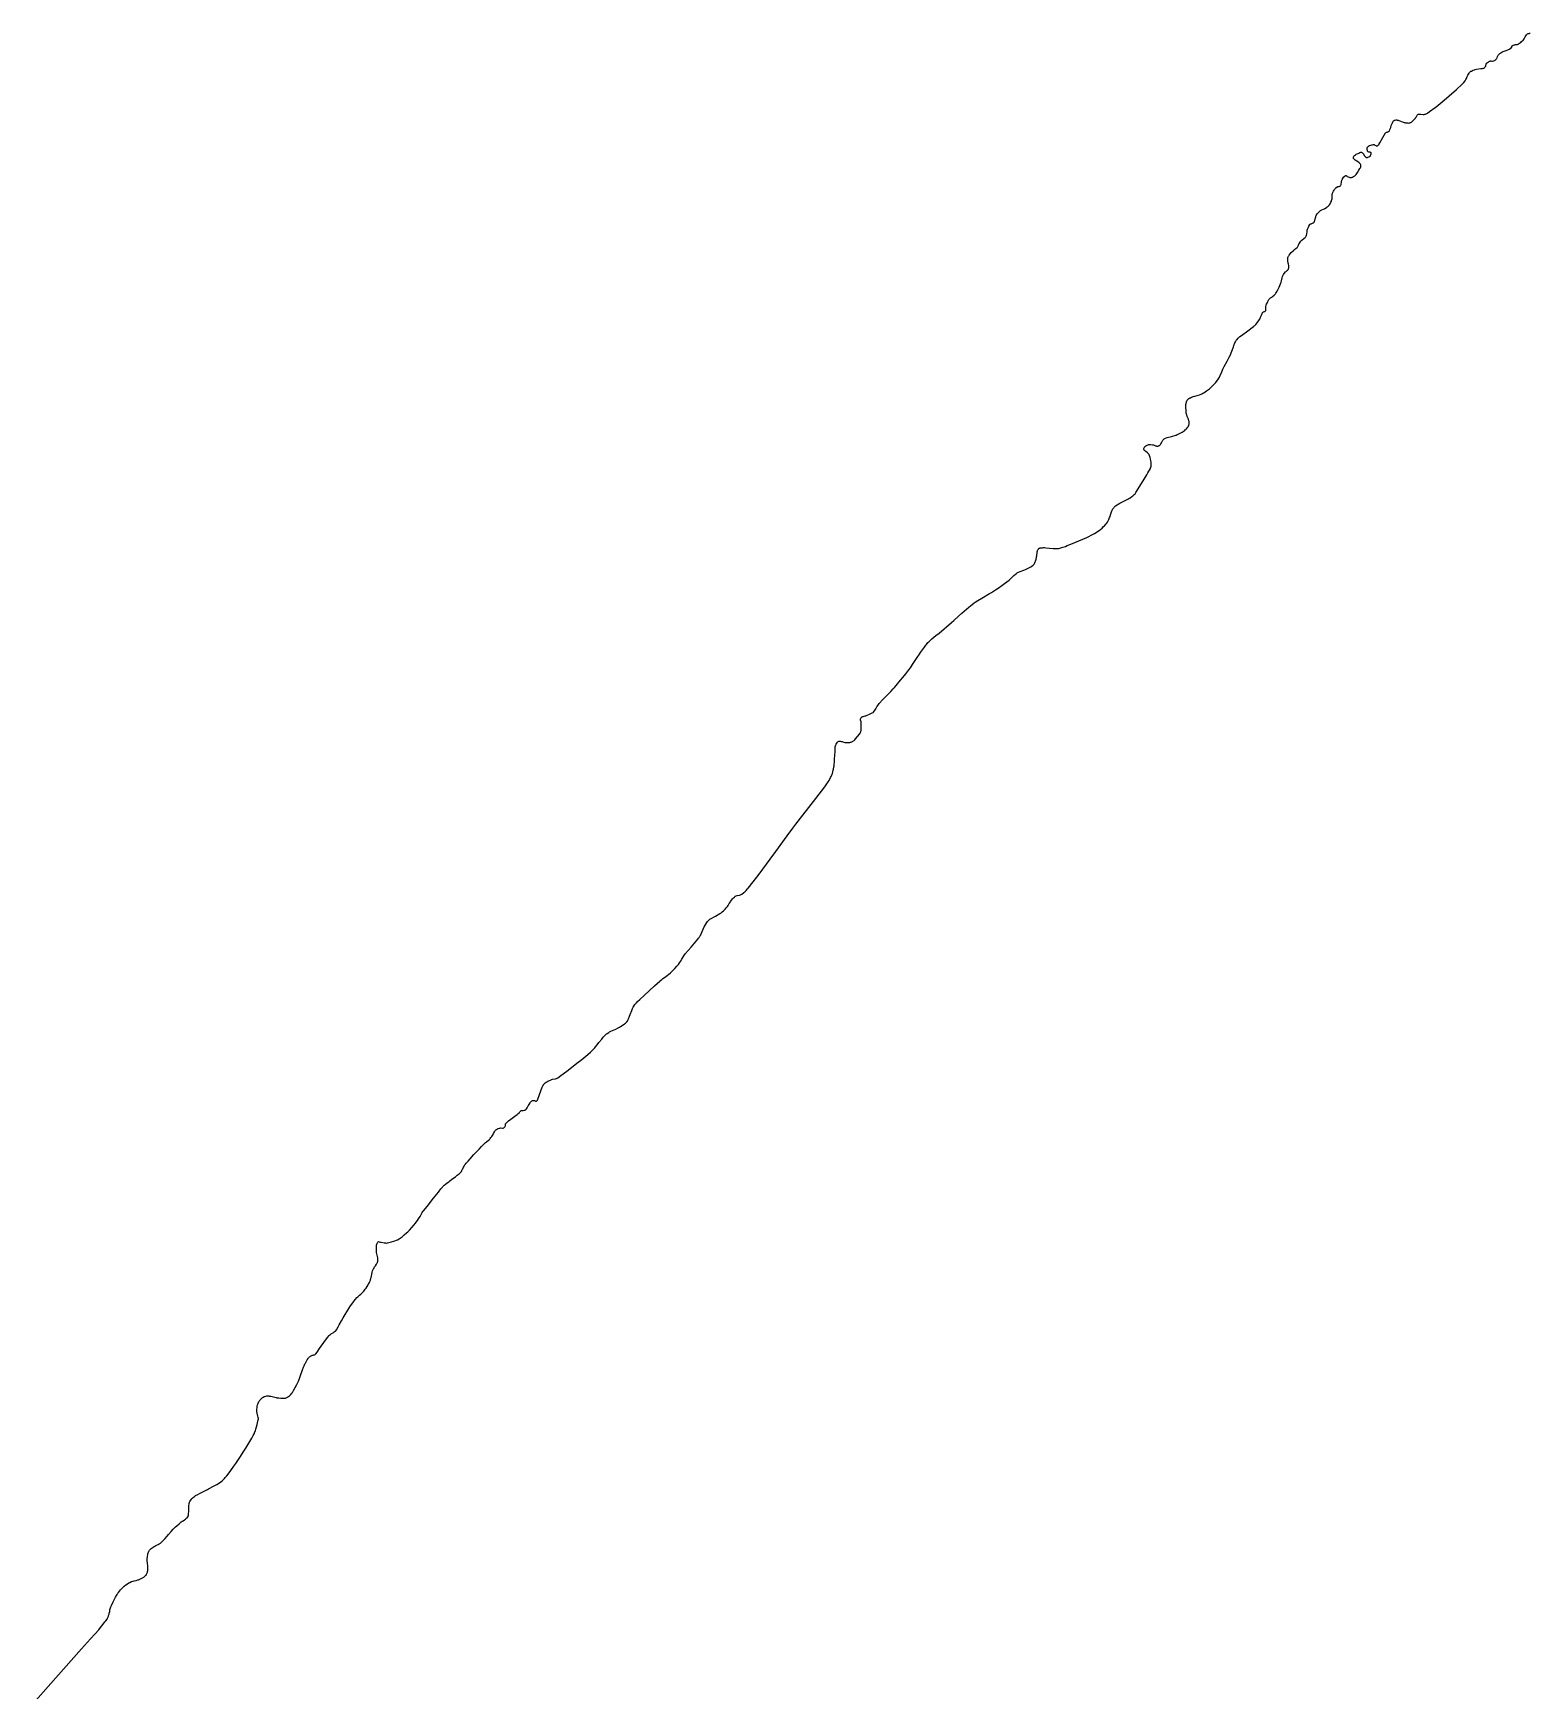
# Model space of a CAD drawing. Header units: millimetres. Extents: x 642261 to 742091, y 6812581 to 6930561.
# Drawn here: x 714146 to 714897, y 6836342 to 6837173 of the extents above; entities that cross this region are included whole.
import ezdxf

# ---------------------------------------------------------------- set-up
doc = ezdxf.new("R2010")
doc.units = ezdxf.units.MM
doc.layers.add('LimiteRegional', color=10, linetype='Continuous')

msp = doc.modelspace()

# ---------------------------------------------------------------- linework, layer by layer
at = {"layer": 'LimiteRegional', "color": 7, "linetype": 'Continuous'}
msp.add_lwpolyline([(714146.481, 6836335.367), (714154.0141, 6836343.878), (714170.767, 6836362.9181), (714172.237, 6836364.5631), (714175.2101, 6836367.8241), (714177.4381, 6836370.2721), (714179.331, 6836372.4071), (714180.254, 6836373.492), (714181.599, 6836375.1561), (714182.463, 6836376.2951), (714182.8821, 6836376.8751), (714183.4961, 6836377.7611), (714183.773, 6836378.217), (714183.933, 6836378.5331), (714184.203, 6836379.1851), (714184.316, 6836379.5211), (714184.5101, 6836380.2061), (714184.6221, 6836380.672), (714184.822, 6836381.6131), (714184.9701, 6836382.3201), (714185.228, 6836383.3681), (714185.386, 6836383.88), (714185.679, 6836384.6241), (714186.555, 6836386.4621), (714187.017, 6836387.3681), (714187.75, 6836388.7111), (714188.5381, 6836390.0322), (714188.957, 6836390.6851), (714189.2151, 6836391.065), (714189.754, 6836391.7941), (714190.329, 6836392.4871), (714190.735, 6836392.9341), (714191.6041, 6836393.7991), (714192.027, 6836394.1781), (714192.9031, 6836394.8741), (714193.8201, 6836395.4951), (714194.453, 6836395.873), (714194.883, 6836396.1111), (714195.765, 6836396.557), (714196.0121, 6836396.6641), (714196.52, 6836396.8311), (714197.041, 6836396.9531), (714198.101, 6836397.148), (714198.8899, 6836397.3401), (714199.275, 6836397.4771), (714200.663, 6836398.0671), (714201.329, 6836398.4081), (714201.9561, 6836398.8021), (714202.251, 6836399.0261), (714202.619, 6836399.356), (714202.7911, 6836399.537), (714203.033, 6836399.8291), (714203.356, 6836400.3181), (714203.462, 6836400.5161), (714203.64, 6836400.9151), (714203.777, 6836401.3181), (714203.848, 6836401.5891), (714203.9451, 6836402.1371), (714203.983, 6836402.5521), (714203.986, 6836403.3889), (714203.921, 6836404.2331), (714203.709, 6836405.9281), (714203.626, 6836406.772), (714203.6051, 6836407.1902), (714203.6081, 6836407.814), (714203.665, 6836408.43), (714203.719, 6836408.735), (714204.025, 6836410.3962), (714204.162, 6836410.9421), (714204.249, 6836411.211), (714204.468, 6836411.7391), (714204.606, 6836411.9961), (714204.855, 6836412.371), (714205.072, 6836412.637), (714205.222, 6836412.8001), (714205.538, 6836413.0961), (714206.041, 6836413.484), (714207.1081, 6836414.1781), (714207.381, 6836414.3461), (714207.948, 6836414.6462), (714208.335, 6836414.8301), (714209.114, 6836415.1871), (714209.685, 6836415.472), (714210.2281, 6836415.795), (714210.485, 6836415.9781), (714210.8461, 6836416.2861), (714211.816, 6836417.2671), (714212.439, 6836417.9411), (714213.656, 6836419.3152), (714214.3279, 6836420.0971), (714215.6549, 6836421.6751), (714216.681, 6836422.834), (714217.0731, 6836423.2421), (714217.8891, 6836424.0251), (714218.45, 6836424.529), (714219.5909, 6836425.5161), (714220.443, 6836426.256), (714220.694, 6836426.4631), (714221.226, 6836426.834), (714221.596, 6836427.0601), (714222.345, 6836427.506), (714222.8891, 6836427.869), (714223.3961, 6836428.29), (714223.629, 6836428.5319), (714223.945, 6836428.9441), (714224.095, 6836429.2091), (714224.171, 6836429.39), (714224.279, 6836429.76), (714224.339, 6836430.139), (714224.394, 6836430.908), (714224.445, 6836431.4821), (714224.484, 6836431.827), (714224.521, 6836432.52), (714224.526, 6836432.984), (714224.526, 6836433.9141), (714224.5481, 6836434.6099), (714224.619, 6836435.3021), (714224.6819, 6836435.6471), (714224.82, 6836436.1601), (714224.8941, 6836436.367), (714225.068, 6836436.7661), (714225.276, 6836437.1441), (714225.431, 6836437.386), (714225.7799, 6836437.8451), (714226.071, 6836438.169), (714226.277, 6836438.3749), (714226.715, 6836438.767), (714227.421, 6836439.3061), (714227.9141, 6836439.6362), (714228.9239, 6836440.233), (714230.1371, 6836440.875), (714232.5831, 6836442.0751), (714233.7981, 6836442.6871), (714234.4001, 6836443.0071), (714237.1431, 6836444.4841), (714238.496, 6836445.2571), (714239.82, 6836446.0961), (714240.4661, 6836446.55), (714241.139, 6836447.0762), (714241.5661, 6836447.4481), (714242.377, 6836448.233), (714242.762, 6836448.6451), (714243.5001, 6836449.499), (714244.2031, 6836450.3851), (714245.544, 6836452.2081), (714247.054, 6836454.34), (714248.041, 6836455.77), (714249.9801, 6836458.6591), (714252.0511, 6836461.867), (714253.0579, 6836463.4791), (714254.541, 6836465.927), (714255.998, 6836468.43), (714256.72, 6836469.7091), (714257.161, 6836470.5531), (714257.4261, 6836471.1241), (714257.897, 6836472.2841), (714258.105, 6836472.8731), (714258.473, 6836474.0611), (714258.786, 6836475.2611), (714258.971, 6836476.0649), (714259.294, 6836477.674), (714259.338, 6836478.0419), (714259.3421, 6836478.287), (714259.301, 6836478.7811), (714259.145, 6836479.5261), (714258.7131, 6836481.023), (714258.554, 6836481.7711), (714258.5151, 6836482.1451), (714258.511, 6836482.517), (714258.5251, 6836482.702), (714258.693, 6836483.939), (714258.814, 6836484.544), (714258.9701, 6836485.1411), (714259.063, 6836485.4361), (714259.2879, 6836486.0181), (714259.421, 6836486.3051), (714259.6481, 6836486.731), (714260.01, 6836487.2901), (714260.2191, 6836487.5651), (714260.568, 6836487.9721), (714261.183, 6836488.57), (714261.553, 6836488.862), (714261.8001, 6836489.024), (714262.297, 6836489.275), (714262.547, 6836489.3681), (714263.049, 6836489.4991), (714263.553, 6836489.567), (714263.8911, 6836489.5851), (714264.572, 6836489.575), (714264.9111, 6836489.547), (714265.59, 6836489.44), (714266.269, 6836489.282), (714267.627, 6836488.9141), (714268.307, 6836488.7541), (714268.646, 6836488.6911), (714269.156, 6836488.6261), (714269.643, 6836488.5761), (714270.6321, 6836488.4611), (714271.379, 6836488.405), (714272.1261, 6836488.414), (714272.498, 6836488.4541), (714272.991, 6836488.554), (714273.235, 6836488.6269), (714273.599, 6836488.77), (714273.9591, 6836488.9561), (714274.137, 6836489.0661), (714274.4029, 6836489.249), (714274.895, 6836489.6311), (714275.339, 6836490.036), (714275.61, 6836490.317), (714276.104, 6836490.9021), (714276.4361, 6836491.3601), (714276.643, 6836491.672), (714277.0269, 6836492.3121), (714278.61, 6836495.311), (714279.134, 6836496.3101), (714279.4501, 6836496.991), (714280.0161, 6836498.379), (714280.522, 6836499.791), (714281.477, 6836502.6371), (714281.987, 6836504.044), (714282.2651, 6836504.738), (714282.666, 6836505.6481), (714282.8821, 6836506.0971), (714283.231, 6836506.7589), (714283.813, 6836507.7251), (714284.247, 6836508.3491), (714284.479, 6836508.6551), (714284.847, 6836509.1041), (714284.9621, 6836509.2261), (714285.216, 6836509.4331), (714285.492, 6836509.6051), (714286.074, 6836509.9031), (714286.222, 6836509.9681), (714286.538, 6836510.063), (714286.759, 6836510.109), (714287.204, 6836510.191), (714287.522, 6836510.271), (714287.81, 6836510.3941), (714287.937, 6836510.48), (714288.102, 6836510.6451), (714288.7661, 6836511.5351), (714290.0421, 6836513.3421), (714293.019, 6836517.58), (714293.6161, 6836518.377), (714294.033, 6836518.894), (714294.891, 6836519.9081), (714295.119, 6836520.147), (714295.283, 6836520.2949), (714295.6351, 6836520.5681), (714296.01, 6836520.818), (714296.788, 6836521.287), (714297.3589, 6836521.6501), (714297.8811, 6836522.0571), (714298.114, 6836522.287), (714298.415, 6836522.6771), (714299.3231, 6836524.174), (714299.897, 6836525.1891), (714301.019, 6836527.2341), (714301.877, 6836528.757), (714302.324, 6836529.5071), (714304.236, 6836532.6261), (714305.206, 6836534.1791), (714306.0509, 6836535.4521), (714306.642, 6836536.2811), (714307.8651, 6836537.91), (714308.142, 6836538.2511), (714308.7439, 6836538.8891), (714309.172, 6836539.2911), (714310.059, 6836540.0651), (714310.7301, 6836540.6441), (714311.38, 6836541.2461), (714311.692, 6836541.5621), (714312.134, 6836542.0621), (714312.937, 6836543.0851), (714313.318, 6836543.6081), (714313.8611, 6836544.4121), (714314.3621, 6836545.2381), (714314.594, 6836545.661), (714315.018, 6836546.5271), (714315.209, 6836546.9701), (714315.464, 6836547.6501), (714315.601, 6836548.0793), (714315.691, 6836548.361), (714316.08, 6836549.7961), (714316.208, 6836550.4271), (714316.414, 6836551.704), (714316.585, 6836552.3221), (714316.708, 6836552.6201), (714317.0319, 6836553.232), (714317.748, 6836554.408), (714318.002, 6836554.82), (714318.518, 6836555.6331), (714318.893, 6836556.277), (714319.014, 6836556.5391), (714319.077, 6836556.718), (714319.164, 6836557.086), (714319.215, 6836557.6511), (714319.21, 6836558.0301), (714319.145, 6836558.7791), (714319.039, 6836559.4571), (714318.7419, 6836560.8122), (714318.612, 6836561.4901), (714318.566, 6836561.8312), (714318.493, 6836562.6561), (714318.4679, 6836563.21), (714318.468, 6836564.319), (714318.523, 6836564.922), (714318.58, 6836565.2191), (714318.702, 6836565.6621), (714318.874, 6836566.1021), (714318.978, 6836566.3231), (714319.197, 6836566.698), (714319.335, 6836566.8461), (714319.541, 6836566.9261), (714319.88, 6836566.881), (714320.471, 6836566.739), (714320.916, 6836566.6361), (714322.335, 6836566.352), (714323.045, 6836566.247), (714323.389, 6836566.2271), (714323.618, 6836566.2321), (714324.076, 6836566.28), (714324.763, 6836566.422), (714326.138, 6836566.805), (714327.242, 6836567.1161), (714327.781, 6836567.295), (714328.577, 6836567.622), (714329.051, 6836567.855), (714329.961, 6836568.369), (714330.826, 6836568.9442), (714331.381, 6836569.359), (714331.743, 6836569.649), (714332.449, 6836570.262), (714333.606, 6836571.3421), (714334.169, 6836571.89), (714334.9961, 6836572.7231), (714336.197, 6836574.004), (714337.355, 6836575.331), (714337.919, 6836576.0151), (714339.1, 6836577.544), (714339.662, 6836578.325), (714340.471, 6836579.5221), (714340.829, 6836580.1521), (714341.456, 6836581.467), (714341.8149, 6836582.095), (714342.025, 6836582.3901), (714343.895, 6836584.6151), (714347.136, 6836588.704), (714349.535, 6836591.7411), (714350.859, 6836593.4211), (714351.534, 6836594.252), (714351.846, 6836594.601), (714352.065, 6836594.823), (714352.527, 6836595.2431), (714353.012, 6836595.6401), (714354.011, 6836596.4031), (714354.749, 6836596.986), (714355.208, 6836597.357), (714356.148, 6836598.0711), (714356.786, 6836598.533), (714358.065, 6836599.453), (714359.01, 6836600.163), (714359.926, 6836600.914), (714360.368, 6836601.312), (714361.006, 6836601.943), (714361.168, 6836602.166), (714361.248, 6836602.3311), (714361.378, 6836602.68), (714361.541, 6836603.0632), (714361.747, 6836603.4501), (714362.153, 6836604.23), (714362.474, 6836604.8051), (714362.83, 6836605.359), (714363.027, 6836605.624), (714363.487, 6836606.1971), (714364.4329, 6836607.311), (714365.407, 6836608.396), (714367.393, 6836610.535), (714369.927, 6836613.238), (714371.205, 6836614.578), (714373.136, 6836616.571), (714373.6, 6836616.987), (714374.603, 6836617.736), (714375.084, 6836618.137), (714375.306, 6836618.359), (714375.516, 6836618.5971), (714375.906, 6836619.094), (714376.266, 6836619.6122), (714376.952, 6836620.67), (714377.189, 6836621.0861), (714377.6, 6836621.9531), (714377.846, 6836622.378), (714377.995, 6836622.5821), (714378.202, 6836622.813), (714378.352, 6836622.9491), (714378.676, 6836623.184), (714379.209, 6836623.4631), (714379.583, 6836623.614), (714380.341, 6836623.8741), (714380.478, 6836623.908), (714380.76, 6836623.923), (714381.64, 6836623.7971), (714381.928, 6836623.7971), (714382.068, 6836623.821), (714382.272, 6836623.8989), (714382.387, 6836623.9671), (714382.589, 6836624.126), (714382.763, 6836624.3141), (714382.866, 6836624.451), (714383.0711, 6836624.796), (714383.144, 6836625.05), (714383.178, 6836625.703), (714383.2376, 6836625.9485), (714383.341, 6836626.1191), (714383.795, 6836626.593), (714384.1101, 6836626.897), (714384.766, 6836627.482), (714385.797, 6836628.311), (714387.929, 6836629.8871), (714388.972, 6836630.6831), (714389.475, 6836631.093), (714390.196, 6836631.7331), (714390.371, 6836631.92), (714390.7, 6836632.3282), (714391.0216, 6836632.6246), (714391.228, 6836632.685), (714391.412, 6836632.671), (714391.8, 6836632.5841), (714392.083, 6836632.5591), (714392.215, 6836632.589), (714392.722, 6836632.79), (714392.97, 6836632.906), (714393.323, 6836633.1131), (714393.637, 6836633.3771), (714393.774, 6836633.5361), (714394.086, 6836633.994), (714394.597, 6836634.94), (714394.995, 6836635.639), (714395.501, 6836636.43), (714395.774, 6836636.813), (714396.09, 6836637.188), (714396.271, 6836637.372), (714396.393, 6836637.4741), (714396.666, 6836637.6221), (714396.962, 6836637.705), (714397.162, 6836637.7291), (714397.541, 6836637.718), (714397.692, 6836637.668), (714397.991, 6836637.4761), (714398.217, 6836637.3661), (714398.504, 6836637.3051), (714398.651, 6836637.303), (714398.796, 6836637.3686), (714399.167, 6836637.8731), (714401.058, 6836643.013), (714401.416, 6836643.9231), (714401.617, 6836644.3681), (714401.958, 6836645.0189), (714402.365, 6836645.6511), (714402.599, 6836645.959), (714402.907, 6836646.304), (714403.128, 6836646.5111), (714403.599, 6836646.8781), (714403.848, 6836647.041), (714404.366, 6836647.3332), (714404.904, 6836647.5921), (714406.008, 6836648.0609), (714406.253, 6836648.1521), (714406.761, 6836648.282), (714408.324, 6836648.543), (714408.815, 6836648.688), (714409.0481, 6836648.789), (714409.377, 6836648.985), (714410.928, 6836650.122), (714413.986, 6836652.452), (714417.9657, 6836655.5351), (714418.948, 6836656.296), (714421.4181, 6836658.2341), (714422.454, 6836659.074), (714424.494, 6836660.794), (714425.808, 6836661.9231), (714426.448, 6836662.5061), (714427.368, 6836663.426), (714427.976, 6836664.1261), (714428.36, 6836664.6101), (714429.105, 6836665.5961), (714429.956, 6836666.696), (714431.4281, 6836668.4751), (714432.185, 6836669.3451), (714432.967, 6836670.196), (714433.3699, 6836670.6121), (714433.849, 6836671.0531), (714434.1858, 6836671.3211), (714434.899, 6836671.804), (714435.271, 6836672.0232), (714436.0409, 6836672.4261), (714436.835, 6836672.7961), (714438.456, 6836673.5001), (714439.655, 6836674.0611), (714440.2369, 6836674.372), (714440.801, 6836674.711), (714441.074, 6836674.8942), (714442.8151, 6836676.0561), (714443.359, 6836676.4811), (714443.6111, 6836676.71), (714443.9211, 6836677.0351), (714444.0631, 6836677.2071), (714444.256, 6836677.4801), (714444.498, 6836677.9251), (714444.769, 6836678.567), (714445.258, 6836679.8632), (714445.6299, 6836680.832), (714446.4171, 6836682.773), (714446.83, 6836683.7381), (714447.038, 6836684.1761), (714447.189, 6836684.461), (714447.519, 6836685.0171), (714448.079, 6836685.812), (714448.488, 6836686.3161), (714448.7751, 6836686.64), (714449.377, 6836687.259), (714450.45, 6836688.289), (714452.619, 6836690.3161), (714457.8771, 6836695.133), (714460.526, 6836697.5181), (714460.8301, 6836697.7809), (714461.456, 6836698.283), (714462.1011, 6836698.7621), (714463.413, 6836699.6931), (714464.387, 6836700.4091), (714464.86, 6836700.7851), (714465.864, 6836701.6431), (714466.353, 6836702.0852), (714467.071, 6836702.7651), (714468.11, 6836703.8221), (714469.101, 6836704.9271), (714469.578, 6836705.4971), (714469.8901, 6836705.9001), (714470.459, 6836706.741), (714470.8101, 6836707.3211), (714471.48, 6836708.5031), (714471.9861, 6836709.3851), (714472.5271, 6836710.2411), (714472.8179, 6836710.653), (714473.2921, 6836711.2452), (714476.221, 6836714.578), (714479.5901, 6836718.4721), (714479.978, 6836718.964), (714480.215, 6836719.3061), (714480.6471, 6836720.0181), (714480.844, 6836720.3861), (714481.2109, 6836721.14), (714482.215, 6836723.475), (714482.748, 6836724.6299), (714483.0421, 6836725.192), (714483.535, 6836726.0061), (714484.156, 6836726.9291), (714484.486, 6836727.3781), (714484.837, 6836727.8031), (714485.024, 6836728.0031), (714485.4231, 6836728.3721), (714485.637, 6836728.5371), (714485.9791, 6836728.758), (714488.403, 6836730.127), (714490.6211, 6836731.3851), (714491.021, 6836731.6291), (714491.2811, 6836731.802), (714491.7829, 6836732.175), (714492.496, 6836732.791), (714492.9461, 6836733.2321), (714493.2351, 6836733.538), (714493.791, 6836734.1711), (714494.354, 6836734.9121), (714494.698, 6836735.4261), (714495.3541, 6836736.4721), (714495.862, 6836737.249), (714496.133, 6836737.6271), (714496.959, 6836738.6701), (714497.4, 6836739.1651), (714497.869, 6836739.6381), (714498.116, 6836739.8641), (714498.3351, 6836740.031), (714498.491, 6836740.1241), (714498.823, 6836740.2731), (714499.3591, 6836740.4291), (714500.4811, 6836740.6531), (714501.02, 6836740.807), (714501.274, 6836740.914), (714501.626, 6836741.1261), (714502.648, 6836741.911), (714503.144, 6836742.3231), (714503.8561, 6836742.9741), (714504.516, 6836743.674), (714504.821, 6836744.0471), (714509.7751, 6836750.462), (714512.2251, 6836753.681), (714515.854, 6836758.5481), (714518.699, 6836762.4621), (714524.3611, 6836770.31), (714527.237, 6836774.2002), (714528.701, 6836776.126), (714538.6651, 6836788.9881), (714543.197, 6836794.8809), (714543.561, 6836795.3661), (714544.2531, 6836796.3561), (714544.9031, 6836797.3741), (714545.3171, 6836798.0701), (714546.1009, 6836799.5079), (714546.3801, 6836800.0791), (714546.551, 6836800.464), (714546.858, 6836801.2441), (714546.9951, 6836801.6381), (714547.24, 6836802.435), (714547.447, 6836803.2411), (714547.568, 6836803.7831), (714547.7689, 6836804.8781), (714547.836, 6836805.3341), (714547.939, 6836806.2511), (714548.0111, 6836807.1701), (714548.0436, 6836807.7707), (714548.111, 6836809.011), (714548.203, 6836810.3919), (714548.271, 6836811.0811), (714548.332, 6836812.039), (714548.37, 6836813.941), (714548.427, 6836814.569), (714548.474, 6836814.883), (714548.575, 6836815.351), (714548.779, 6836815.972), (714548.915, 6836816.2811), (714549.17, 6836816.742), (714549.493, 6836817.2011), (714549.7261, 6836817.4745), (714549.964, 6836817.636), (714550.17, 6836817.692), (714550.592, 6836817.711), (714550.887, 6836817.7001), (714551.477, 6836817.6211), (714551.87, 6836817.536), (714552.656, 6836817.3311), (714553.246, 6836817.179), (714553.835, 6836817.064), (714554.13, 6836817.0291), (714554.572, 6836817.016), (714555.397, 6836817.0661), (714555.807, 6836817.1231), (714556.0948, 6836817.1931), (714556.419, 6836817.272), (714556.8239, 6836817.4271), (714557.025, 6836817.5252), (714557.325, 6836817.7002), (714557.644, 6836817.922), (714557.8391, 6836818.076), (714558.1941, 6836818.3961), (714558.66, 6836818.9071), (714559.514, 6836820.025), (714560.561, 6836821.3511), (714560.871, 6836821.8041), (714561.008, 6836822.037), (714561.233, 6836822.5211), (714561.3161, 6836822.7741), (714561.397, 6836823.1702), (714561.4248, 6836823.431), (714561.44, 6836823.5731), (714561.485, 6836824.378), (714561.475, 6836826.7961), (714561.464, 6836826.999), (714561.387, 6836827.406), (714561.168, 6836828.22), (714561.113, 6836828.626), (714561.14, 6836828.9651), (714561.222, 6836829.236), (714561.403, 6836829.54), (714561.55, 6836829.71), (714561.653, 6836829.807), (714561.869, 6836829.9629), (714562.213, 6836830.123), (714562.452, 6836830.1941), (714562.941, 6836830.2921), (714563.488, 6836830.409), (714563.752, 6836830.5021), (714565.93, 6836831.3991), (714566.643, 6836831.738), (714566.9929, 6836831.9261), (714567.352, 6836832.1609), (714567.572, 6836832.3391), (714567.968, 6836832.739), (714568.147, 6836832.958), (714568.478, 6836833.426), (714568.781, 6836833.924), (714569.351, 6836834.961), (714569.795, 6836835.7241), (714570.038, 6836836.0859), (714570.441, 6836836.5891), (714572.344, 6836838.62), (714576.227, 6836842.628), (714577.497, 6836843.988), (714578.12, 6836844.6791), (714579.035, 6836845.7311), (714581.181, 6836848.3081), (714582.236, 6836849.6109), (714583.793, 6836851.5861), (714585.314, 6836853.589), (714586.06, 6836854.6021), (714587.223, 6836856.2581), (714589.457, 6836859.63), (714590.583, 6836861.3111), (714591.161, 6836862.1421), (714593.101, 6836864.939), (714593.777, 6836865.8471), (714594.129, 6836866.2891), (714594.868, 6836867.1401), (714595.258, 6836867.545), (714595.876, 6836868.124), (714596.8841, 6836868.991), (714598.921, 6836870.6951), (714600.445, 6836871.977), (714606.669, 6836877.3011), (714607.828, 6836878.3151), (714610.119, 6836880.373), (714611.839, 6836881.915), (714614.142, 6836883.924), (714615.311, 6836884.9081), (714617.097, 6836886.3471), (714618.009, 6836887.032), (714618.628, 6836887.472), (714619.89, 6836888.3161), (714621.83, 6836889.515), (714625.783, 6836891.804), (714626.6746, 6836892.3326), (714627.7469, 6836892.968), (714628.7161, 6836893.5711), (714630.1421, 6836894.5151), (714631.979, 6836895.821), (714633.187, 6836896.715), (714635.575, 6836898.536), (714635.857, 6836898.7631), (714636.3981, 6836899.2429), (714637.9481, 6836900.776), (714638.755, 6836901.5041), (714639.184, 6836901.837), (714639.5579, 6836902.0881), (714639.8151, 6836902.2401), (714640.346, 6836902.514), (714641.174, 6836902.8671), (714642.887, 6836903.4761), (714643.741, 6836903.794), (714644.161, 6836903.9711), (714644.775, 6836904.269), (714646.364, 6836905.098), (714646.867, 6836905.4111), (714647.107, 6836905.5841), (714647.558, 6836905.9711), (714647.766, 6836906.1901), (714648.0509, 6836906.5541), (714648.2621, 6836906.8911), (714648.385, 6836907.1201), (714648.592, 6836907.5871), (714648.761, 6836908.0631), (714649.0419, 6836909.03), (714649.2561, 6836909.755), (714649.344, 6836910.0781), (714649.446, 6836910.736), (714649.482, 6836911.1821), (714649.5441, 6836912.077), (714649.645, 6836912.7441), (714649.7681, 6836913.181), (714649.852, 6836913.3971), (714650.013, 6836913.7161), (714650.2201, 6836914.0281), (714650.343, 6836914.1821), (714650.519, 6836914.3561), (714650.645, 6836914.4471), (714650.912, 6836914.5812), (714651.0519, 6836914.626), (714651.341, 6836914.6852), (714652.2331, 6836914.7431), (714652.833, 6836914.767), (714653.2331, 6836914.7641), (714654.037, 6836914.722), (714657.657, 6836914.32), (714658.4579, 6836914.2791), (714658.857, 6836914.2761), (714659.4531, 6836914.3011), (714660.047, 6836914.3661), (714660.343, 6836914.4161), (714661.053, 6836914.5661), (714661.522, 6836914.68), (714662.449, 6836914.9411), (714663.821, 6836915.4051), (714664.728, 6836915.7541), (714666.541, 6836916.5221), (714668.536, 6836917.3751), (714672.539, 6836919.0311), (714674.5099, 6836919.8921), (714675.4801, 6836920.343), (714676.751, 6836920.9741), (714677.3759, 6836921.3051), (714678.2971, 6836921.8241), (714679.639, 6836922.6591), (714680.787, 6836923.4682), (714681.343, 6836923.898), (714682.152, 6836924.5802), (714682.93, 6836925.3081), (714683.306, 6836925.691), (714684.033, 6836926.4951), (714684.382, 6836926.9181), (714684.888, 6836927.5792), (714685.092, 6836927.8811), (714685.4281, 6836928.5011), (714685.613, 6836928.925), (714685.9361, 6836929.7881), (714686.178, 6836930.4391), (714686.444, 6836931.1931), (714686.918, 6836932.7201), (714687.197, 6836933.4741), (714687.3631, 6836933.8441), (714687.542, 6836934.1751), (714687.677, 6836934.3851), (714687.979, 6836934.779), (714688.1449, 6836934.966), (714688.5001, 6836935.3181), (714688.8811, 6836935.6481), (714689.6889, 6836936.2569), (714690.149, 6836936.5661), (714691.1, 6836937.1171), (714691.7501, 6836937.4491), (714693.069, 6836938.0711), (714694.0561, 6836938.5371), (714695.0241, 6836939.0391), (714695.495, 6836939.3131), (714696.18, 6836939.7641), (714697.139, 6836940.445), (714697.609, 6836940.8), (714698.2711, 6836941.373), (714698.669, 6836941.7921), (714698.8511, 6836942.0161), (714699.099, 6836942.372), (714701.887, 6836946.8861), (714704.5131, 6836951.1761), (714705.149, 6836952.2441), (714706.353, 6836954.413), (714706.463, 6836954.6391), (714706.635, 6836955.1121), (714706.748, 6836955.609), (714706.793, 6836955.9511), (714706.82, 6836956.6551), (714706.7919, 6836957.1952), (714706.7539, 6836957.5571), (714706.6369, 6836958.2801), (714706.392, 6836959.34), (714706.201, 6836960.013), (714705.8211, 6836961.2221), (714705.705, 6836961.472), (714705.593, 6836961.636), (714705.301, 6836961.956), (714704.943, 6836962.2691), (714704.1441, 6836962.88), (714703.587, 6836963.333), (714703.2899, 6836963.6351), (714703.175, 6836963.7882), (714703.054, 6836964.0181), (714703.0095, 6836964.3112), (714703.05, 6836964.5251), (714703.2, 6836964.8471), (714703.44, 6836965.1739), (714703.6411, 6836965.3901), (714704.122, 6836965.804), (714704.48, 6836966.037), (714704.72, 6836966.1571), (714705.2011, 6836966.324), (714705.442, 6836966.376), (714705.9241, 6836966.429), (714706.404, 6836966.4311), (714707.35, 6836966.3671), (714707.5261, 6836966.3461), (714707.877, 6836966.2601), (714708.93, 6836965.8551), (714709.281, 6836965.744), (714709.456, 6836965.7051), (714709.7201, 6836965.6741), (714710.065, 6836965.6752), (714710.239, 6836965.694), (714710.4991, 6836965.7601), (714710.755, 6836965.8851), (714710.88, 6836965.974), (714711.0761, 6836966.143), (714711.394, 6836966.492), (714711.566, 6836966.73), (714711.87, 6836967.217), (714712.1061, 6836967.5881), (714712.3101, 6836967.936), (714712.6781, 6836968.657), (714712.913, 6836968.9881), (714713.059, 6836969.137), (714713.224, 6836969.2711), (714713.58, 6836969.483), (714713.96, 6836969.639), (714714.7481, 6836969.8831), (714716.888, 6836970.5299), (714719.051, 6836971.1099), (714719.316, 6836971.1961), (714719.833, 6836971.4031), (714720.337, 6836971.6431), (714721.3341, 6836972.1641), (714722.285, 6836972.671), (714722.741, 6836972.9391), (714723.407, 6836973.391), (714723.842, 6836973.7391), (714724.058, 6836973.9321), (714724.38, 6836974.248), (714724.8681, 6836974.8091), (714725.082, 6836975.101), (714725.36, 6836975.549), (714725.58, 6836976.009), (714725.6661, 6836976.2431), (714725.7861, 6836976.7141), (714725.819, 6836976.9521), (714725.832, 6836977.31), (714725.803, 6836977.6691), (714725.764, 6836977.909), (714725.648, 6836978.3869), (714725.401, 6836979.104), (714724.805, 6836980.546), (714724.545, 6836981.277), (714724.4429, 6836981.646), (714724.342, 6836982.2059), (714724.244, 6836983.2631), (714724.215, 6836983.7931), (714724.1961, 6836984.588), (714724.177, 6836985.8131), (714724.192, 6836986.423), (714724.2548, 6836987.031), (714724.312, 6836987.3341), (714724.421, 6836987.735), (714724.492, 6836987.9361), (714724.62, 6836988.2352), (714724.87, 6836988.681), (714725.092, 6836988.9801), (714725.252, 6836989.1541), (714725.599, 6836989.4481), (714725.7841, 6836989.574), (714726.172, 6836989.7911), (714726.441, 6836989.9171), (714726.993, 6836990.147), (714727.411, 6836990.3199), (714727.7991, 6836990.477), (714728.587, 6836990.7461), (714730.982, 6836991.4231), (714731.76, 6836991.6921), (714732.141, 6836991.8491), (714732.698, 6836992.122), (714733.0801, 6836992.3371), (714733.825, 6836992.7921), (714734.546, 6836993.2821), (714735.015, 6836993.6281), (714735.928, 6836994.3632), (714736.974, 6836995.3011), (714737.475, 6836995.788), (714738.205, 6836996.55), (714739.117, 6836997.579), (714739.5521, 6836998.1061), (714740.168, 6836998.9222), (714740.727, 6836999.7791), (714740.981, 6837000.2261), (714741.3979, 6837001.0921), (714742.102, 6837002.8761), (714742.4689, 6837003.759), (714742.673, 6837004.1901), (714743.3781, 6837005.5231), (714744.862, 6837008.156), (714745.566, 6837009.492), (714745.892, 6837010.1721), (714746.4509, 6837011.4802), (714746.8044, 6837012.3904), (714747.454, 6837014.1481), (714747.959, 6837015.482), (714748.226, 6837016.144), (714748.747, 6837017.384), (714749.036, 6837017.991), (714749.37, 6837018.58), (714749.559, 6837018.8671), (714749.782, 6837019.1641), (714750.274, 6837019.71), (714750.814, 6837020.204), (714751.192, 6837020.5121), (714751.973, 6837021.0971), (714755.136, 6837023.384), (714758.048, 6837025.5391), (714758.444, 6837025.8661), (714758.694, 6837026.1011), (714759.162, 6837026.601), (714759.804, 6837027.4131), (714760.981, 6837029.1221), (714761.126, 6837029.3501), (714761.378, 6837029.8302), (714761.592, 6837030.334), (714761.976, 6837031.363), (714762.293, 6837032.1061), (714762.482, 6837032.4541), (714762.569, 6837032.572), (714762.8, 6837032.7641), (714762.983, 6837032.8691), (714763.38, 6837033.054), (714763.67, 6837033.2), (714763.921, 6837033.376), (714764.022, 6837033.484), (714764.133, 6837033.676), (714764.176, 6837033.812), (714764.216, 6837034.092), (714764.214, 6837034.3801), (714764.163, 6837034.9641), (714764.167, 6837035.394), (714764.207, 6837035.6021), (714764.4361, 6837036.3691), (714764.568, 6837036.7501), (714764.8, 6837037.3161), (714765.186, 6837038.1251), (714765.395, 6837038.516), (714765.744, 6837039.078), (714766.15, 6837039.6051), (714766.38, 6837039.8541), (714766.615, 6837040.046), (714767.143, 6837040.3411), (714767.403, 6837040.4951), (714767.524, 6837040.584), (714768.344, 6837041.2681), (714768.73, 6837041.6361), (714769.086, 6837042.0391), (714769.249, 6837042.259), (714769.633, 6837042.8379), (714769.869, 6837043.23), (714770.303, 6837044.0281), (714770.872, 6837045.253), (714771.214, 6837046.085), (714771.849, 6837047.7729), (714772.067, 6837048.499), (714772.39, 6837049.984), (714772.599, 6837050.714), (714772.738, 6837051.07), (714772.847, 6837051.301), (714773.104, 6837051.742), (714773.397, 6837052.159), (714774.0801, 6837053.0032), (714774.319, 6837053.2232), (714774.965, 6837053.6741), (714775.169, 6837053.8539), (714775.263, 6837053.9571), (714775.391, 6837054.135), (714775.495, 6837054.319), (714775.654, 6837054.6901), (714775.747, 6837055.0631), (714775.776, 6837055.312), (714775.78, 6837055.477), (714775.756, 6837055.807), (714775.6881, 6837056.1561), (714775.493, 6837056.853), (714775.372, 6837057.3771), (714775.225, 6837058.4501), (714775.181, 6837058.994), (714775.171, 6837059.536), (714775.182, 6837059.806), (714775.254, 6837060.252), (714775.35, 6837060.5421), (714775.537, 6837060.913), (714775.655, 6837061.0911), (714775.904, 6837061.424), (714776.419, 6837062.0471), (714776.955, 6837062.6251), (714778.075, 6837063.729), (714778.526, 6837064.114), (714779.483, 6837064.8241), (714779.923, 6837065.22), (714780.118, 6837065.4441), (714780.308, 6837065.7551), (714780.403, 6837065.979), (714780.561, 6837066.446), (714780.693, 6837066.79), (714780.776, 6837066.953), (714781.06, 6837067.428), (714781.681, 6837068.344), (714781.843, 6837068.543), (714782.216, 6837068.8981), (714783.487, 6837069.8311), (714783.8709, 6837070.175), (714784.04, 6837070.3671), (714784.255, 6837070.6861), (714784.379, 6837070.934), (714784.5629, 6837071.453), (714784.685, 6837071.9921), (714784.848, 6837073.1011), (714784.943, 6837073.6531), (714785.0049, 6837073.924), (714785.126, 6837074.322), (714785.409, 6837075.0551), (714785.566, 6837075.4151), (714785.825, 6837075.943), (714786.273, 6837076.708), (714786.4175, 6837076.8711), (714786.6431, 6837077.0231), (714786.853, 6837077.113), (714787.311, 6837077.2471), (714787.654, 6837077.3461), (714787.964, 6837077.48), (714788.097, 6837077.569), (714788.261, 6837077.7431), (714788.4, 6837077.9721), (714788.618, 6837078.464), (714788.73, 6837078.8111), (714788.913, 6837079.531), (714789.049, 6837080.0751), (714789.216, 6837080.6021), (714789.321, 6837080.855), (714789.515, 6837081.216), (714790.019, 6837082.005), (714790.285, 6837082.391), (714790.721, 6837082.94), (714791.046, 6837083.2781), (714791.221, 6837083.4362), (714791.501, 6837083.656), (714791.66, 6837083.7631), (714791.989, 6837083.946), (714792.331, 6837084.1001), (714793.027, 6837084.373), (714793.538, 6837084.598), (714793.784, 6837084.7331), (714794.61, 6837085.25), (714795.005, 6837085.5371), (714795.387, 6837085.862), (714795.572, 6837086.043), (714795.884, 6837086.3871), (714796.074, 6837086.624), (714796.413, 6837087.1161), (714796.564, 6837087.3701), (714796.832, 6837087.8921), (714797.06, 6837088.431), (714797.192, 6837088.799), (714797.416, 6837089.552), (714797.448, 6837089.7021), (714797.471, 6837090.005), (714797.466, 6837090.2101), (714797.429, 6837090.6232), (714797.402, 6837090.932), (714797.407, 6837091.39), (714797.447, 6837091.614), (714797.702, 6837092.4379), (714797.859, 6837092.8381), (714798.134, 6837093.427), (714798.46, 6837094.0061), (714798.644, 6837094.2941), (714798.766, 6837094.467), (714799.03, 6837094.786), (714799.3161, 6837095.074), (714799.9835, 6837095.6211), (714800.263, 6837095.729), (714800.431, 6837095.753), (714800.78, 6837095.772), (714801.038, 6837095.79), (714801.33, 6837095.8666), (714801.526, 6837095.9959), (714801.701, 6837096.2081), (714801.795, 6837096.362), (714801.935, 6837096.6921), (714802.027, 6837097.048), (714802.132, 6837097.8101), (714802.206, 6837098.3971), (714802.2839, 6837098.7809), (714802.338, 6837098.9691), (714802.443, 6837099.2431), (714802.583, 6837099.503), (714802.669, 6837099.6281), (714803.3701, 6837100.571), (714803.74, 6837100.9741), (714803.996, 6837101.177), (714804.126, 6837101.252), (714804.353, 6837101.3281), (714804.484, 6837101.292), (714804.589, 6837101.2091), (714804.806, 6837100.979), (714805.0216, 6837100.7966), (714805.895, 6837100.4441), (714806.329, 6837100.325), (714806.756, 6837100.277), (714806.963, 6837100.289), (714807.222, 6837100.336), (714807.393, 6837100.38), (714807.731, 6837100.501), (714808.225, 6837100.754), (714808.545, 6837100.966), (714808.753, 6837101.125), (714809.158, 6837101.48), (714809.41, 6837101.7351), (714809.843, 6837102.2551), (714810.209, 6837102.79), (714810.872, 6837103.925), (714811.36, 6837104.746), (714811.591, 6837105.177), (714811.773, 6837105.6071), (714811.836, 6837105.8191), (714811.886, 6837106.1611), (714811.87, 6837106.423), (714811.775, 6837106.7002), (714811.659, 6837106.8941), (714811.358, 6837107.2541), (714810.994, 6837107.588), (714810.212, 6837108.219), (714809.824, 6837108.508), (714809.008, 6837109.022), (714808.62, 6837109.296), (714808.3955, 6837109.4951), (714808.219, 6837109.7791), (714808.143, 6837110.0601), (714808.1265, 6837110.3941), (714808.162, 6837110.6581), (714808.26, 6837110.928), (714808.331, 6837111.046), (714808.466, 6837111.1931), (714808.668, 6837111.353), (714809.086, 6837111.644), (714809.521, 6837111.905), (714810.433, 6837112.3871), (714810.747, 6837112.5391), (714811.387, 6837112.7941), (714811.8876, 6837112.9405), (714812.084, 6837112.945), (714812.2846, 6837112.8806), (714812.523, 6837112.72), (714812.66, 6837112.587), (714812.925, 6837112.2571), (714813.68, 6837111.081), (714813.932, 6837110.741), (714814.062, 6837110.6001), (714814.26, 6837110.437), (714814.52, 6837110.3376), (714814.908, 6837110.3501), (714815.093, 6837110.383), (714815.382, 6837110.461), (714815.826, 6837110.641), (714816.249, 6837110.8951), (714816.443, 6837111.0501), (714816.589, 6837111.206), (714816.672, 6837111.3251), (714816.803, 6837111.586), (714816.852, 6837111.7252), (714816.919, 6837112.007), (714816.944, 6837112.279), (714816.915, 6837112.5951), (714816.8525, 6837112.7551), (714816.658, 6837112.8801), (714816.501, 6837112.917), (714816.132, 6837112.964), (714815.849, 6837113.002), (714815.5481, 6837113.091), (714815.388, 6837113.219), (714815.177, 6837113.6181), (714815.082, 6837113.859), (714814.971, 6837114.2471), (714814.913, 6837114.644), (714814.911, 6837114.838), (714814.9565, 6837115.1391), (714815.04, 6837115.3549), (714815.196, 6837115.557), (714815.622, 6837115.91), (714815.851, 6837116.067), (714816.212, 6837116.277), (714816.798, 6837116.53), (714817.275, 6837116.663), (714817.594, 6837116.7201), (714818.23, 6837116.781), (714818.4285, 6837116.7611), (714818.677, 6837116.672), (714818.875, 6837116.5621), (714819.268, 6837116.3101), (714819.559, 6837116.1501), (714819.7976, 6837116.0781), (714819.985, 6837116.0771), (714820.158, 6837116.1421), (714820.367, 6837116.289), (714820.67, 6837116.576), (714820.924, 6837116.896), (714821.074, 6837117.1231), (714821.348, 6837117.595), (714822.816, 6837120.2711), (714824.1795, 6837122.679), (714824.403, 6837122.8661), (714824.634, 6837122.9511), (714825.158, 6837123.0559), (714825.415, 6837123.122), (714825.534, 6837123.1691), (714825.695, 6837123.265), (714826.001, 6837123.525), (714826.109, 6837123.689), (714826.346, 6837124.2571), (714826.773, 6837125.403), (714827.1, 6837126.259), (714827.697, 6837127.705), (714828.072, 6837128.4736), (714828.269, 6837128.7081), (714828.471, 6837128.8551), (714828.6199, 6837128.932), (714828.933, 6837129.042), (714829.108, 6837129.0781), (714829.462, 6837129.111), (714829.82, 6837129.1), (714830.057, 6837129.0751), (714830.519, 6837128.9951), (714830.801, 6837128.9291), (714831.361, 6837128.755), (714833.029, 6837128.092), (714833.586, 6837127.894), (714833.865, 6837127.8111), (714834.286, 6837127.714), (714834.865, 6837127.625), (714835.165, 6837127.5961), (714835.62, 6837127.5841), (714836.073, 6837127.621), (714836.296, 6837127.661), (714836.731, 6837127.7951), (714836.939, 6837127.892), (714837.238, 6837128.078), (714837.495, 6837128.2781), (714837.955, 6837128.698), (714838.233, 6837128.9901), (714838.755, 6837129.59), (714839.149, 6837130.044), (714839.271, 6837130.1931), (714839.488, 6837130.527), (714839.882, 6837131.2411), (714840.1, 6837131.567), (714840.358, 6837131.839), (714840.508, 6837131.945), (714840.7669, 6837132.0601), (714841.026, 6837132.0951), (714841.2, 6837132.083), (714841.55, 6837132.016), (714841.944, 6837131.9511), (714843.063, 6837131.859), (714843.435, 6837131.8631), (714843.62, 6837131.8811), (714843.953, 6837131.948), (714844.167, 6837132.016), (714844.58, 6837132.2), (714845.17, 6837132.5629), (714846.296, 6837133.4039), (714849.0871, 6837135.398), (714850.4571, 6837136.413), (714851.7921, 6837137.473), (714852.4409, 6837138.0271), (714859.701, 6837144.423), (714862.642, 6837147.0312), (714862.825, 6837147.2031), (714863.167, 6837147.569), (714863.484, 6837147.9601), (714864.074, 6837148.7781), (714864.221, 6837149.001), (714864.483, 6837149.4641), (714864.716, 6837149.942), (714865.15, 6837150.921), (714865.505, 6837151.645), (714865.709, 6837151.995), (714866.0789, 6837152.558), (714866.2801, 6837152.826), (714866.616, 6837153.1961), (714867.008, 6837153.514), (714867.23, 6837153.6491), (714867.733, 6837153.8971), (714868.072, 6837154.0391), (714868.755, 6837154.273), (714869.1, 6837154.3691), (714869.794, 6837154.5321), (714871.896, 6837154.917), (714872.202, 6837154.954), (714872.821, 6837154.979), (714873.129, 6837155.017), (714873.281, 6837155.054), (714873.442, 6837155.1132), (714873.735, 6837155.2821), (714873.992, 6837155.5081), (714874.148, 6837155.681), (714874.4506, 6837156.093), (714874.52, 6837156.2851), (714874.542, 6837156.789), (714874.6205, 6837157.0866), (714874.953, 6837157.532), (714875.115, 6837157.712), (714875.373, 6837157.962), (714875.794, 6837158.288), (714876.259, 6837158.55), (714876.5575, 6837158.6696), (714876.802, 6837158.703), (714877.0019, 6837158.6879), (714877.405, 6837158.622), (714877.702, 6837158.609), (714877.847, 6837158.6349), (714878.447, 6837158.825), (714878.739, 6837158.9421), (714879.157, 6837159.161), (714879.543, 6837159.4501), (714879.72, 6837159.6271), (714879.825, 6837159.7551), (714879.995, 6837160.026), (714880.124, 6837160.311), (714880.332, 6837160.896), (714880.513, 6837161.319), (714880.633, 6837161.517), (714880.945, 6837161.9561), (714881.118, 6837162.162), (714881.418, 6837162.435), (714881.756, 6837162.665), (714881.987, 6837162.804), (714882.463, 6837163.0531), (714883.202, 6837163.37), (714884.717, 6837163.9161), (714885.467, 6837164.2071), (714885.834, 6837164.3711), (714886.37, 6837164.6501), (714886.7009, 6837164.857), (714886.912, 6837165.0081), (714887.3366, 6837165.368), (714887.437, 6837165.54), (714887.545, 6837166.043), (714887.6246, 6837166.231), (714887.734, 6837166.3521), (714888.11, 6837166.5729), (714888.373, 6837166.68), (714888.92, 6837166.8331), (714889.2261, 6837166.874), (714889.849, 6837166.883), (714890.155, 6837166.9251), (714890.304, 6837166.971), (714890.674, 6837167.1311), (714890.91, 6837167.253), (714891.361, 6837167.53), (714891.995, 6837168.0111), (714892.397, 6837168.363), (714893.17, 6837169.104), (714893.365, 6837169.3141), (714893.702, 6837169.7791), (714893.897, 6837170.111), (714894.254, 6837170.801), (714894.523, 6837171.312), (714894.823, 6837171.793), (714894.993, 6837172.0141), (714895.3315, 6837172.3496), (714895.612, 6837172.471), (714895.784, 6837172.4989), (714896.149, 6837172.5231), (714896.419, 6837172.544), (714896.7225, 6837172.6266)], dxfattribs=at)

doc.saveas('drawing.dxf')
